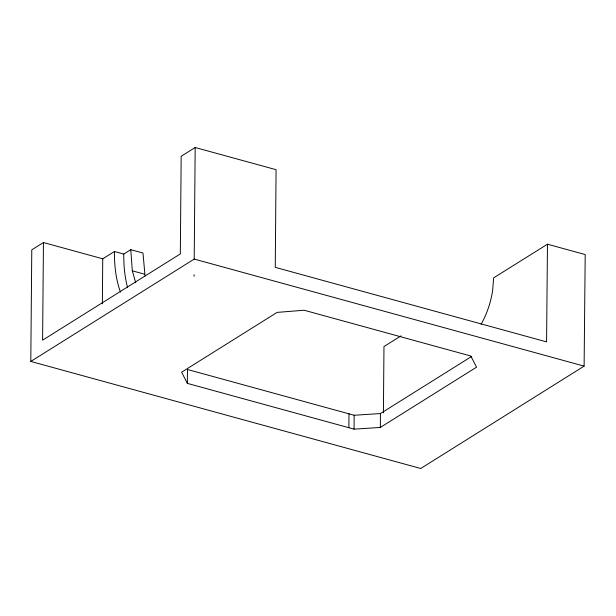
<?xml version="1.0" encoding="UTF-8"?>
<svg xmlns="http://www.w3.org/2000/svg" width="616" height="616" viewBox="0 0 616 616"><rect width="100%" height="100%" fill="white"/><g stroke="black" fill="none" stroke-linecap="round" stroke-linejoin="round"><path stroke-width="0.92" d="M481.111 324.224A51.428 25.387 -74.6 0 0 492.631 290.552L493.662 277.855L547.47 244.206L585.2 254.562L584.114 366.12L420.728 468.499L30.8 361.438L31.778 249.842L43.451 242.535L102.749 258.812L114.422 251.505L123.762 254.069L130.769 249.68L142.981 253.037L145.06 276.022M43.451 242.535L42.596 340.178L180.326 253.915L181.173 156.279L195.18 147.501L276.076 169.7L275.26 267.352L546.577 341.88L547.47 244.206M102.356 303.804L102.749 258.812M187.356 383.375L181.612 372.195L277.085 312.397L304.104 310.233L470.793 356.01L476.538 367.175L380.334 427.442L354.046 429.144L187.356 383.375L187.48 369.492L354.169 415.261L380.449 413.552L471.764 356.356M194.055 276.268L194.071 274.705M30.8 361.438L194.209 259.082L195.18 147.501M348.864 427.72L348.987 413.837M354.046 429.144L354.169 415.261M380.334 427.442L380.449 413.552M383.414 412.812L383.968 346.546L401.055 335.851M194.209 259.082L584.114 366.12M130.769 249.68L132.325 270.824L144.537 274.182M132.325 270.824L135.705 282.806M127.627 287.734A107.138 52.899 -74.6 0 1 123.762 254.069M120.52 292.2A107.138 52.899 -74.6 0 1 114.422 251.505"/></g></svg>
